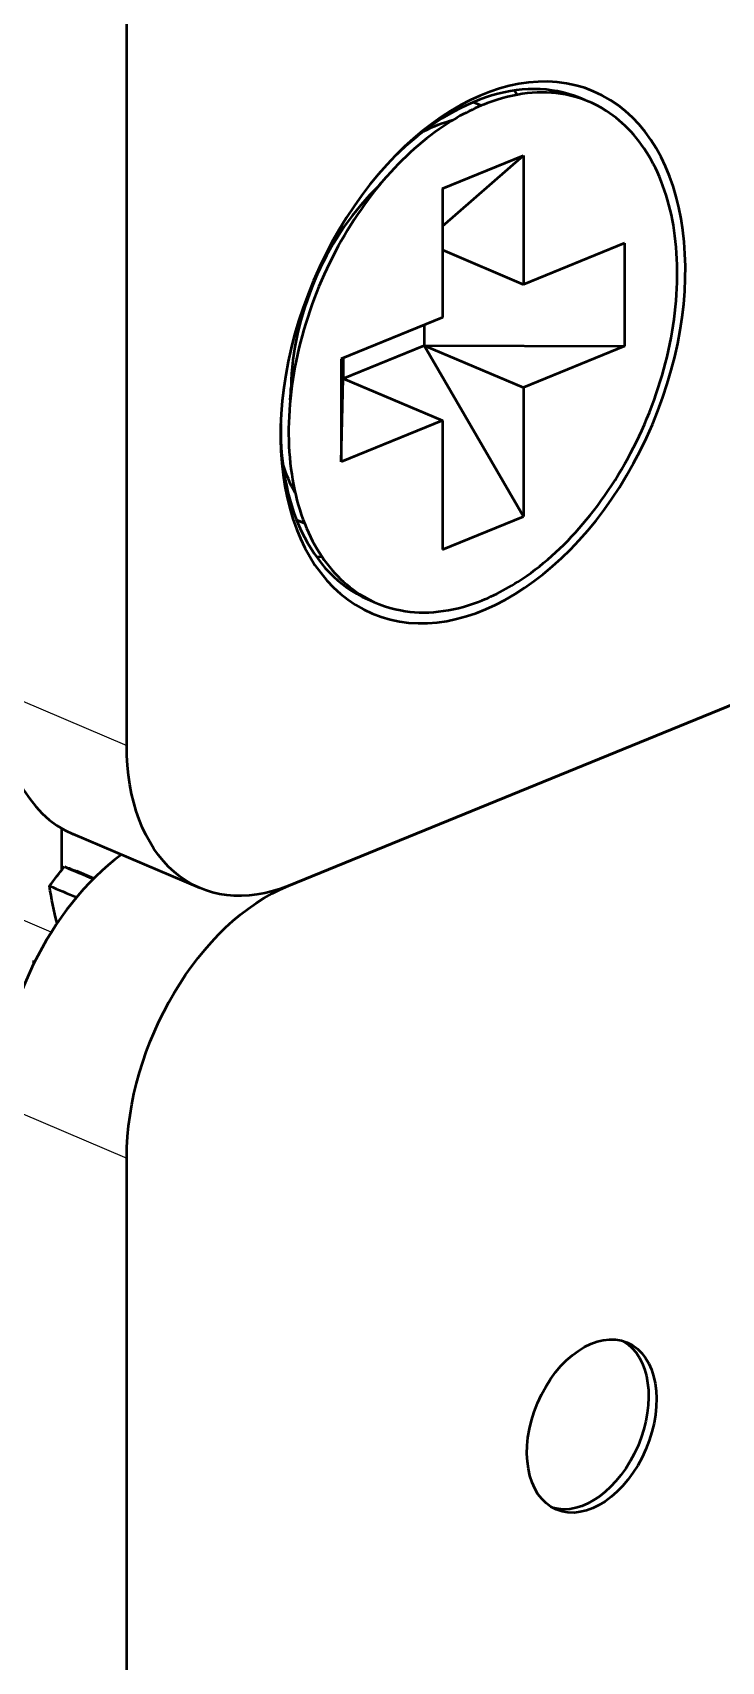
# Model space of a CAD drawing. Header units: millimetres. Extents: x 0 to 420, y 0 to 297.
# Drawn here: x 135.28 to 138.32, y 161.38 to 168.56 of the extents above; entities that cross this region are included whole.
import ezdxf

# ---------------------------------------------------------------- set-up
doc = ezdxf.new("R2010")
doc.units = ezdxf.units.MM
doc.header["$LTSCALE"] = 0.75
doc.layers.add('Visible', color=7, linetype='Continuous', lineweight=50)
doc.layers.add('Visible Narrow', color=7, linetype='Continuous', lineweight=25)

msp = doc.modelspace()

# ---------------------------------------------------------------- linework, layer by layer
at = {"layer": 'Visible', "extrusion": (-4.13746e-17, 0.909404, 0.415914)}
for p, q in [((135.6991, 165.4191), (135.6991, 172.6943)), ((137.2289, 168.2546), (137.2639, 168.2398)), ((137.0914, 167.8739), (137.4484, 168.0195)), ((137.0914, 167.7072), (137.4484, 168.0195)), ((137.4484, 168.0195), (137.4484, 167.4511)), ((137.0914, 167.8739), (137.0914, 167.3055)), ((136.4131, 164.8009), (143.5533, 167.7128)), ((143.5533, 167.7128), (136.4131, 164.8009)), ((137.8947, 167.6331), (137.4484, 167.4511)), ((137.8947, 167.6331), (137.8947, 167.1784)), ((137.0914, 167.6026), (137.4484, 167.4511)), ((137.0914, 167.3055), (136.6451, 167.1235)), ((137.0108, 167.2727), (137.0108, 167.182)), ((136.6538, 167.0364), (137.0108, 167.182)), ((137.0108, 167.182), (137.8947, 167.1784)), ((137.0108, 167.182), (137.4484, 166.9964)), ((137.4484, 166.4281), (137.0108, 167.182)), ((137.8947, 167.1784), (137.4484, 166.9964)), ((136.6451, 167.1235), (136.6451, 166.6688)), ((136.6538, 167.1271), (136.6538, 167.0364)), ((136.6451, 166.6688), (136.6538, 167.0364)), ((136.6538, 167.0364), (137.0914, 166.8508)), ((137.4484, 166.9964), (137.4484, 166.4281)), ((137.0914, 166.8508), (136.6451, 166.6688)), ((137.0914, 166.8508), (137.0914, 166.2825)), ((136.4479, 166.4134), (136.4829, 166.3986)), ((137.0914, 166.2825), (137.4484, 166.4281)), ((135.4115, 165.0531), (135.4115, 164.8687)), ((136.0226, 164.7897), (135.4625, 165.0272)), ((135.5537, 164.8327), (135.4787, 164.8645)), ((135.2839, 164.4683), (135.2934, 164.4658)), ((135.6991, 156.325), (135.6991, 163.6003))]:
    msp.add_line(p, q, dxfattribs=at)
at = {"layer": 'Visible', "extrusion": (4.48718e-16, 1.57126e-16, -1)}
msp.add_ellipse((137.2699, 167.151), major_axis=(0.4881, 1.1508), ratio=0.649332, start_param=1.570796326794759, end_param=7.853981633974345, dxfattribs=at)
at = {"layer": 'Visible'}
for centre, major_axis, start_param, end_param in [((137.2349, 167.1658), (0.4686, 1.1047), -0.024403, 1.010702), ((136.7098, 167.3886), (0.4686, 1.1047), -0.40107, -0.374711), ((137.0599, 167.2401), (0.3481, 0.8206), 1.015469, 2.126124), ((137.2349, 167.1658), (0.4686, 1.1047), 2.130891, 3.165995), ((136.7098, 167.3886), (0.4686, 1.1047), 3.516303, 3.542663), ((135.853, 165.9478), (0.3905, 0.9206), 2.149444, 3.141593), ((135.853, 164.129), (0.3905, 0.9206), 0.830636, 2.149444)]:
    msp.add_ellipse(centre, major_axis=major_axis, ratio=0.649332, start_param=start_param, end_param=end_param, dxfattribs=at)
at = {"layer": 'Visible', "extrusion": (5.03889e-16, 2.04163e-16, -1)}
msp.add_ellipse((137.0599, 167.2401), major_axis=(0.3905, 0.9206), ratio=0.649332, start_param=-0.649713, end_param=-0.46727, dxfattribs=at)
at = {"layer": 'Visible', "extrusion": (3.37916e-16, 2.74563e-16, -1)}
msp.add_ellipse((137.0599, 167.2401), major_axis=(0.3905, 0.9206), ratio=0.649332, start_param=3.608863, end_param=3.791305, dxfattribs=at)
at = {"layer": 'Visible', "extrusion": (4.99822e-16, 1.35449e-16, -1)}
msp.add_ellipse((136.4131, 165.7103), major_axis=(0.3905, 0.9206), ratio=0.649332, start_param=2.562945, end_param=4.133742, dxfattribs=at)
at = {"layer": 'Visible', "extrusion": (4.35209e-16, 4.23418e-17, -1)}
msp.add_ellipse((136.2886, 163.5732), major_axis=(1.1717, 2.203), ratio=0.579641, start_param=-1.308699, end_param=-1.264616, dxfattribs=at)
at = {"layer": 'Visible', "extrusion": (4.42926e-16, 1.19565e-16, -1)}
msp.add_ellipse((134.8769, 163.4456), major_axis=(0.6018, 1.4188), ratio=0.649332, start_param=-0.058098, end_param=0, dxfattribs=at)
at = {"layer": 'Visible', "extrusion": (5.64008e-16, 1.68522e-16, -1)}
msp.add_ellipse((136.4435, 165.4788), major_axis=(0.6018, 1.4188), ratio=0.649332, start_param=3.833706, end_param=3.964177, dxfattribs=at)
at = {"layer": 'Visible', "extrusion": (4.39281e-16, 1.10971e-16, -1)}
msp.add_ellipse((136.4131, 163.8915), major_axis=(0.3905, 0.9206), ratio=0.649332, start_param=4.133742, end_param=5.704538, dxfattribs=at)
at = {"layer": 'Visible'}
msp.add_ellipse((137.7496, 162.4192), major_axis=(0.1562, 0.3682), ratio=0.649332, dxfattribs=at)
at = {"layer": 'Visible', "extrusion": (4.60957e-16, 1.62074e-16, -1)}
msp.add_ellipse((137.7146, 162.434), major_axis=(0.1562, 0.3682), ratio=0.649332, start_param=0.073266, end_param=3.068326, dxfattribs=at)
at = {"layer": 'Visible'}
for points in [[(137.4652, 168.2932), (137.4074, 168.2868), (137.3482, 168.2723), (137.2174, 168.2226), (137.1461, 168.1841), (136.9767, 168.0651), (136.8819, 167.9744), (136.708, 167.7567), (136.6311, 167.6303), (136.5063, 167.3542), (136.4608, 167.2064), (136.4105, 166.9126), (136.4063, 166.7694), (136.4397, 166.5106), (136.4754, 166.3966), (136.5801, 166.2094), (136.6469, 166.1364), (136.7813, 166.0507), (136.8419, 166.0267), (136.9604, 166.0043), (137.0167, 166.0024), (137.0746, 166.0088)], [(137.0746, 166.0088), (137.1325, 166.0151), (137.1916, 166.0297), (137.3224, 166.0794), (137.3937, 166.1178), (137.5631, 166.2369), (137.6579, 166.3276), (137.8318, 166.5453), (137.9087, 166.6717), (138.0335, 166.9478), (138.0791, 167.0956), (138.1293, 167.3893), (138.1335, 167.5326), (138.1001, 167.7913), (138.0644, 167.9054), (137.9597, 168.0926), (137.8929, 168.1655), (137.7585, 168.2513), (137.6979, 168.2753), (137.5794, 168.2976), (137.5231, 168.2995), (137.4652, 168.2932)]]:
    msp.add_open_spline(points, degree=3, knots=[-0.3778797, -0.3778797, -0.3778797, -0.3778797, -0.3529135, -0.3529135, -0.3228973, -0.3228973, -0.2798679, -0.2798679, -0.2352348, -0.2352348, -0.1889403, -0.1889403, -0.1426457, -0.1426457, -0.0980126, -0.0980126, -0.0549831, -0.0549831, -0.0249671, -0.0249671, 0, 0, 0, 0], dxfattribs=at)
for points in [[(136.7906, 167.8647), (136.8025, 167.8766), (136.8153, 167.8909), (136.8289, 167.9067)], [(136.42, 166.9428), (136.422, 166.9636), (136.4233, 166.9827), (136.4236, 166.9995)], [(135.4242, 164.8848), (135.4667, 164.8667), (135.5092, 164.8487), (135.5517, 164.8307)], [(135.3588, 164.7999), (135.3984, 164.7831), (135.438, 164.7664), (135.4776, 164.7496)]]:
    msp.add_open_spline(points, degree=3, dxfattribs=at)
at = {"layer": 'Visible Narrow', "extrusion": (-4.13746e-17, 0.909404, 0.415914)}
for p, q in [((135.139, 165.6567), (135.6991, 165.4191)), ((135.3662, 164.5959), (134.8514, 164.8143)), ((135.2839, 164.4683), (135.2928, 164.4645)), ((135.139, 163.8378), (135.6991, 163.6003))]:
    msp.add_line(p, q, dxfattribs=at)

doc.saveas('drawing.dxf')
